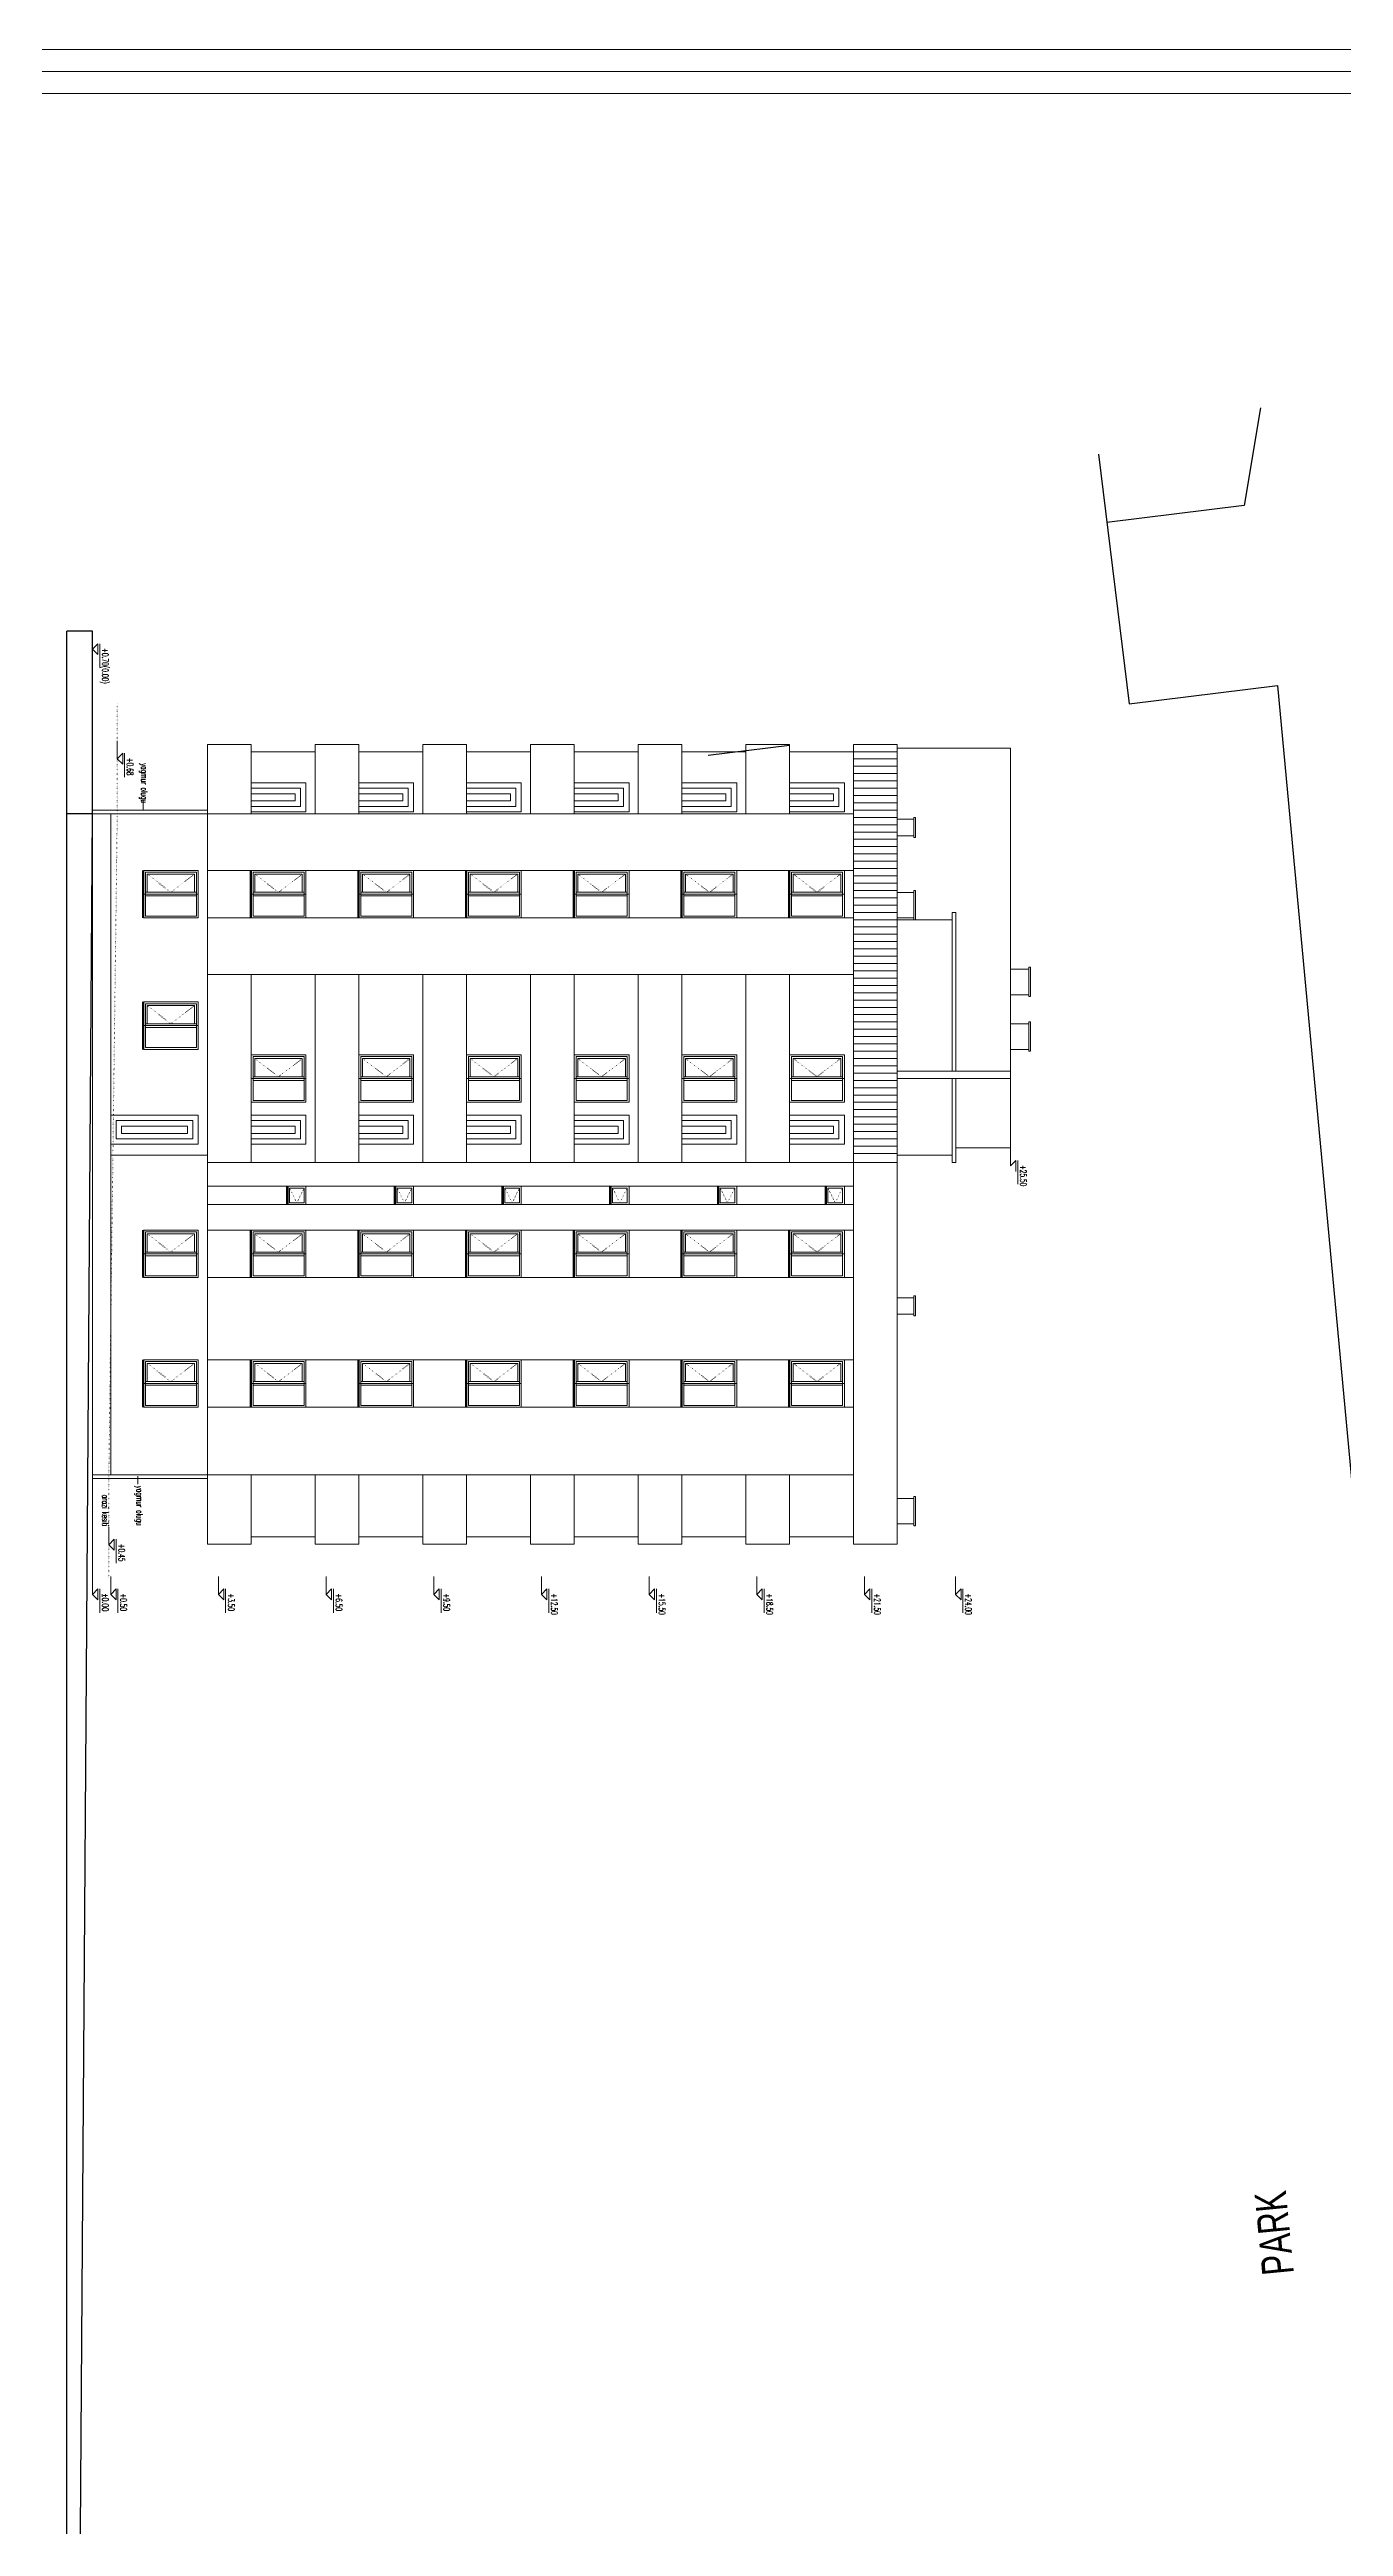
# Model space of a CAD drawing. Header units: millimetres. Extents: x -16104 to 67872, y -88009 to 12107.
# Drawn here: x 2975 to 3861, y -6648 to -4952 of the extents above; entities that cross this region are included whole.
import ezdxf

# ---------------------------------------------------------------- set-up
doc = ezdxf.new("R2010")
doc.units = ezdxf.units.MM
doc.linetypes.add('ACAD_ISO07W100', pattern=[3, 0, -3])
doc.layers.get('0').update_dxf_attribs({"color": 241})
for name, color, linetype, lineweight in [('c05', 32, 'Continuous', 13), ('duvar', 123, 'Continuous', 25), ('TARAMA', 8, 'Continuous', 15), ('TEXT', 7, 'Continuous', 5)]:
    doc.layers.add(name, color=color, linetype=linetype, lineweight=lineweight)
doc.styles.add('İSİM', font='arial.ttf', dxfattribs={"width": 0.7, "height": 50})
doc.styles.add('OLCU', font='simplex.shx', dxfattribs={"width": 0.6, "height": 1400})

# ---------------------------------------------------------------- blocks, each defined once
blk = doc.blocks.new('tyl')
for p, q in [((-16829.6, 10174.2), (-16746.1, 9491.4)), ((-19656.2, 676.8), (-19656.2, 9690.1)), ((-19586.2, 9690.1), (-19656.2, 9690.1)), ((-19586.2, 9190.1), (-19586.2, 9690.1)), ((-19586.2, 9190.1), (-19656.2, 9190.1)), ((-19641.2, 1176.8), (-19586.2, 9190.1)), ((-19449.2, 9035), (-19449.2, 8905)), ((-19446.2, 9035), (-19446.2, 8905)), ((-19154.2, 9035), (-19154.2, 8905)), ((-19151.2, 9035), (-19151.2, 8905)), ((-18859.2, 9035), (-18859.2, 8905)), ((-18856.2, 9035), (-18856.2, 8905)), ((-18564.2, 9035), (-18564.2, 8905)), ((-18561.2, 9035), (-18561.2, 8905)), ((-18269.2, 9035), (-18269.2, 8905)), ((-18266.2, 9035), (-18266.2, 8905)), ((-17974.2, 9035), (-17974.2, 8905)), ((-17971.2, 9035), (-17971.2, 8905)), ((-17679.2, 9035), (-17679.2, 8905)), ((-17676.2, 9035), (-17676.2, 8905)), ((-19449.2, 8675), (-19449.2, 8545)), ((-19446.2, 8675), (-19446.2, 8545)), ((-19054.2, 8170.1), (-19054.2, 8120.1)), ((-19051.2, 8170.1), (-19051.2, 8120.1)), ((-18759.2, 8170.1), (-18759.2, 8120.1)), ((-18756.2, 8170.1), (-18756.2, 8120.1)), ((-18464.2, 8170.1), (-18464.2, 8120.1)), ((-18461.2, 8170.1), (-18461.2, 8120.1)), ((-18169.2, 8170.1), (-18169.2, 8120.1)), ((-18166.2, 8170.1), (-18166.2, 8120.1)), ((-17874.2, 8170.1), (-17874.2, 8120.1)), ((-17871.2, 8170.1), (-17871.2, 8120.1)), ((-17579.2, 8170.1), (-17579.2, 8120.1)), ((-17576.2, 8170.1), (-17576.2, 8120.1)), ((-19449.2, 8050.1), (-19449.2, 7920.1)), ((-19446.2, 8050.1), (-19446.2, 7920.1)), ((-19154.2, 8050.1), (-19154.2, 7920.1)), ((-19151.2, 8050.1), (-19151.2, 7920.1)), ((-18859.2, 8050.1), (-18859.2, 7920.1)), ((-18856.2, 8050.1), (-18856.2, 7920.1)), ((-18564.2, 8050.1), (-18564.2, 7920.1)), ((-18561.2, 8050.1), (-18561.2, 7920.1)), ((-18269.2, 8050.1), (-18269.2, 7920.1)), ((-18266.2, 8050.1), (-18266.2, 7920.1)), ((-17974.2, 8050.1), (-17974.2, 7920.1)), ((-17971.2, 8050.1), (-17971.2, 7920.1)), ((-17679.2, 8050.1), (-17679.2, 7920.1)), ((-17676.2, 8050.1), (-17676.2, 7920.1)), ((-19449.2, 7695.4), (-19449.2, 7565.4)), ((-19446.2, 7695.4), (-19446.2, 7565.4)), ((-19154.2, 7695.4), (-19154.2, 7565.4)), ((-19151.2, 7695.4), (-19151.2, 7565.4)), ((-18859.2, 7695.4), (-18859.2, 7565.4)), ((-18856.2, 7695.4), (-18856.2, 7565.4)), ((-18564.2, 7695.4), (-18564.2, 7565.4)), ((-18561.2, 7695.4), (-18561.2, 7565.4)), ((-18269.2, 7695.4), (-18269.2, 7565.4)), ((-18266.2, 7695.4), (-18266.2, 7565.4)), ((-17974.2, 7695.4), (-17974.2, 7565.4)), ((-17971.2, 7695.4), (-17971.2, 7565.4)), ((-17679.2, 7695.4), (-17679.2, 7565.4)), ((-17676.2, 7695.4), (-17676.2, 7565.4))]:
    blk.add_line(p, q)
at = {"layer": 'duvar'}
for points in [[(-16385.8, 10301.3), (-16431.2, 10033.7), (-16806.8, 9987.8)], [(-16746.1, 9491.4), (-16339.7, 9541.1), (-15508.1, 622), (-17181.2, 495.5), (-17898.9, 654.3)], [(-16746.1, 9491.4), (-16339.7, 9541.1), (-15508.1, 622), (-17181.2, 495.5), (-17898.9, 654.3)], [(-17898.9, 9350.4), (-17676.2, 9377.7)], [(-17898.9, 9350.4), (-17676.2, 9377.7)]]:
    blk.add_lwpolyline(points, dxfattribs=at)
at = {"layer": 'TARAMA', "ltscale": 0.01}
for p, q in [((-19586.2, 9640.8), (-19586.2, 9690.1)), ((-19586.2, 9640.8), (-19571.2, 9655.8)), ((-19586.2, 9640.8), (-19571.2, 9625.8)), ((-19571.2, 9655.8), (-19571.2, 9625.8)), ((-19566.2, 9655.8), (-19566.2, 9590.8)), ((-19518.2, 9340.7), (-19518.2, 9390)), ((-19518.2, 9340.7), (-19503.2, 9355.7)), ((-19518.2, 9340.7), (-19503.2, 9325.7)), ((-19503.2, 9355.7), (-19503.2, 9325.7)), ((-19498.2, 9355.7), (-19498.2, 9290.7)), ((-19447.1, 9227.7), (-19447.1, 9200.1)), ((-19271.2, 9200.1), (-19586.2, 9200.1)), ((-17071.2, 8225.8), (-17071.2, 8275.1)), ((-17071.2, 8225.8), (-17056.2, 8240.8)), ((-17056.2, 8240.8), (-17056.2, 8210.8)), ((-17051.2, 8240.8), (-17051.2, 8175.8)), ((-19271.2, 7370.6), (-19586.2, 7370.6)), ((-19461.4, 7376.2), (-19461.4, 7354.2)), ((-19541.2, 7188.6), (-19541.2, 7237.9)), ((-19541.2, 7188.6), (-19526.2, 7203.6)), ((-19541.2, 7188.6), (-19526.2, 7173.6)), ((-19526.2, 7203.6), (-19526.2, 7173.6)), ((-19521.2, 7203.6), (-19521.2, 7138.6)), ((-19586.2, 7052.7), (-19586.2, 7102)), ((-19586.2, 7052.7), (-19571.2, 7067.7)), ((-19586.2, 7052.7), (-19571.2, 7037.7)), ((-19571.2, 7067.7), (-19571.2, 7037.7)), ((-19566.2, 7067.7), (-19566.2, 7002.7)), ((-19536.2, 7052.7), (-19536.2, 7102)), ((-19536.2, 7052.7), (-19521.2, 7067.7)), ((-19536.2, 7052.7), (-19521.2, 7037.7)), ((-19521.2, 7067.7), (-19521.2, 7037.7)), ((-19516.2, 7067.7), (-19516.2, 7002.7)), ((-19241.2, 7052.7), (-19241.2, 7102)), ((-19241.2, 7052.7), (-19226.2, 7067.7)), ((-19241.2, 7052.7), (-19226.2, 7037.7)), ((-19226.2, 7067.7), (-19226.2, 7037.7)), ((-19221.2, 7067.7), (-19221.2, 7002.7)), ((-18946.2, 7052.7), (-18946.2, 7102)), ((-18946.2, 7052.7), (-18931.2, 7067.7)), ((-18946.2, 7052.7), (-18931.2, 7037.7)), ((-18931.2, 7067.7), (-18931.2, 7037.7)), ((-18926.2, 7067.7), (-18926.2, 7002.7)), ((-18651.2, 7052.7), (-18651.2, 7102)), ((-18651.2, 7052.7), (-18636.2, 7067.7)), ((-18651.2, 7052.7), (-18636.2, 7037.7)), ((-18636.2, 7067.7), (-18636.2, 7037.7)), ((-18631.2, 7067.7), (-18631.2, 7002.7)), ((-18356.2, 7052.7), (-18356.2, 7102)), ((-18356.2, 7052.7), (-18341.2, 7067.7)), ((-18356.2, 7052.7), (-18341.2, 7037.7)), ((-18341.2, 7067.7), (-18341.2, 7037.7)), ((-18336.2, 7067.7), (-18336.2, 7002.7)), ((-18061.2, 7052.7), (-18061.2, 7102)), ((-18061.2, 7052.7), (-18046.2, 7067.7)), ((-18061.2, 7052.7), (-18046.2, 7037.7)), ((-18046.2, 7067.7), (-18046.2, 7037.7)), ((-18041.2, 7067.7), (-18041.2, 7002.7)), ((-17766.2, 7052.7), (-17766.2, 7102)), ((-17766.2, 7052.7), (-17751.2, 7067.7)), ((-17766.2, 7052.7), (-17751.2, 7037.7)), ((-17751.2, 7067.7), (-17751.2, 7037.7)), ((-17746.2, 7067.7), (-17746.2, 7002.7)), ((-17471.2, 7052.7), (-17471.2, 7102)), ((-17471.2, 7052.7), (-17456.2, 7067.7)), ((-17471.2, 7052.7), (-17456.2, 7037.7)), ((-17456.2, 7067.7), (-17456.2, 7037.7)), ((-17451.2, 7067.7), (-17451.2, 7002.7)), ((-17221.5, 7052.7), (-17221.5, 7102)), ((-17221.5, 7052.7), (-17206.5, 7067.7)), ((-17221.5, 7052.7), (-17206.5, 7037.7)), ((-17206.5, 7067.7), (-17206.5, 7037.7)), ((-17201.5, 7067.7), (-17201.5, 7002.7))]:
    blk.add_line(p, q, dxfattribs=at)
at = {"layer": 'TARAMA'}
for p, q in [((-19586.2, 9491.2), (-19586.2, 9190.1)), ((-19586.2, 9394.6), (-19586.2, 7162.7)), ((-19271.2, 9380.1), (-19271.2, 9190.1)), ((-19151.2, 9380.1), (-19271.2, 9380.1)), ((-19151.2, 9380.1), (-19151.2, 9190.1)), ((-18976.2, 9360.1), (-19151.2, 9360.1)), ((-18976.2, 9380.1), (-18976.2, 9190.1)), ((-18856.2, 9380.1), (-18976.2, 9380.1)), ((-18856.2, 9380.1), (-18856.2, 9190.1)), ((-18681.2, 9360.1), (-18856.2, 9360.1)), ((-18681.2, 9380.1), (-18681.2, 9190.1)), ((-18561.2, 9380.1), (-18681.2, 9380.1)), ((-18561.2, 9380.1), (-18561.2, 9190.1)), ((-18386.2, 9360.1), (-18561.2, 9360.1)), ((-18386.2, 9380.1), (-18386.2, 9190.1)), ((-18266.2, 9380.1), (-18386.2, 9380.1)), ((-18266.2, 9380.1), (-18266.2, 9190.1)), ((-18091.2, 9360.1), (-18266.2, 9360.1)), ((-18091.2, 9380.1), (-18091.2, 9190.1)), ((-17971.2, 9380.1), (-18091.2, 9380.1)), ((-17971.2, 9380.1), (-17971.2, 9190.1)), ((-17796.2, 9360.1), (-17971.2, 9360.1)), ((-17796.2, 9380.1), (-17796.2, 9190.1)), ((-17676.2, 9380.1), (-17796.2, 9380.1)), ((-17676.2, 9380.1), (-17676.2, 9190.1)), ((-17501.2, 9360.1), (-17676.2, 9360.1)), ((-17501.2, 9380.1), (-17501.2, 7190.6)), ((-17381.2, 9380.1), (-17501.2, 9380.1)), ((-17381.2, 9360.1), (-17501.2, 9360.1)), ((-17381.2, 9380.1), (-17381.2, 7190.6)), ((-17381.2, 9370.1), (-17071.2, 9370.1)), ((-17381.2, 9340.1), (-17501.2, 9340.1)), ((-17381.2, 9320.1), (-17501.2, 9320.1)), ((-17381.2, 9300.1), (-17501.2, 9300.1)), ((-17381.2, 9280.1), (-17501.2, 9280.1)), ((-17381.2, 9260.1), (-17501.2, 9260.1)), ((-17381.2, 9240.1), (-17501.2, 9240.1)), ((-19271.2, 9200.1), (-19586.2, 9200.1)), ((-19271.2, 9190.1), (-19586.2, 9190.1)), ((-19536.2, 9190.1), (-19536.2, 7380.6)), ((-19446.2, 9190.1), (-19536.2, 9190.1)), ((-18946.2, 9190.1), (-19271.2, 9190.1)), ((-19271.2, 9190.1), (-19271.2, 7380.6)), ((-18651.2, 9190.1), (-18976.2, 9190.1)), ((-18356.2, 9190.1), (-18681.2, 9190.1)), ((-18061.2, 9190.1), (-18386.2, 9190.1)), ((-17766.2, 9190.1), (-18091.2, 9190.1)), ((-17501.2, 9190.1), (-17796.2, 9190.1)), ((-17381.2, 9220.1), (-17501.2, 9220.1)), ((-17381.2, 9200.1), (-17501.2, 9200.1)), ((-17381.2, 9200.1), (-17501.2, 9200.1)), ((-17381.2, 9180.1), (-17501.2, 9180.1)), ((-17381.2, 9160.1), (-17501.2, 9160.1)), ((-17336.2, 9175.1), (-17381.2, 9175.1)), ((-17331.2, 9180.1), (-17336.2, 9180.1)), ((-17336.2, 9125.1), (-17336.2, 9180.1)), ((-17331.2, 9125.1), (-17331.2, 9180.1)), ((-17381.2, 9140.1), (-17501.2, 9140.1)), ((-17381.2, 9120.1), (-17501.2, 9120.1)), ((-17381.2, 9100.1), (-17501.2, 9100.1)), ((-17336.2, 9130.1), (-17381.2, 9130.1)), ((-17331.2, 9125.1), (-17336.2, 9125.1)), ((-18946.2, 9035), (-19271.2, 9035)), ((-18651.2, 9035), (-18946.2, 9035)), ((-18356.2, 9035), (-18651.2, 9035)), ((-18061.2, 9035), (-18356.2, 9035)), ((-17766.2, 9035), (-18061.2, 9035)), ((-17501.2, 9035), (-17766.2, 9035)), ((-17381.2, 9080.1), (-17501.2, 9080.1)), ((-17381.2, 9060.1), (-17501.2, 9060.1)), ((-17381.2, 9040.1), (-17501.2, 9040.1)), ((-17381.2, 9020.1), (-17501.2, 9020.1)), ((-19296.2, 8970), (-19446.2, 8970)), ((-19301.2, 8975), (-19441.2, 8975)), ((-19301.2, 8965), (-19441.2, 8965)), ((-19001.2, 8970), (-19151.2, 8970)), ((-19006.2, 8975), (-19146.2, 8975)), ((-19006.2, 8965), (-19146.2, 8965)), ((-18706.2, 8970), (-18856.2, 8970)), ((-18711.2, 8975), (-18851.2, 8975)), ((-18711.2, 8965), (-18851.2, 8965)), ((-18411.2, 8970), (-18561.2, 8970)), ((-18416.2, 8975), (-18556.2, 8975)), ((-18416.2, 8965), (-18556.2, 8965)), ((-18116.2, 8970), (-18266.2, 8970)), ((-18121.2, 8975), (-18261.2, 8975)), ((-18121.2, 8965), (-18261.2, 8965)), ((-17821.2, 8970), (-17971.2, 8970)), ((-17826.2, 8975), (-17966.2, 8975)), ((-17826.2, 8965), (-17966.2, 8965)), ((-17526.2, 8970), (-17676.2, 8970)), ((-17531.2, 8975), (-17671.2, 8975)), ((-17531.2, 8965), (-17671.2, 8965)), ((-17381.2, 9000.1), (-17501.2, 9000.1)), ((-17381.2, 8980.1), (-17501.2, 8980.1)), ((-17381.2, 8960.1), (-17501.2, 8960.1)), ((-17336.2, 8974.8), (-17381.2, 8974.8)), ((-17336.2, 8979.8), (-17336.2, 8899.8)), ((-17336.2, 8979.8), (-17331.2, 8979.8)), ((-17331.2, 8979.8), (-17331.2, 8899.8)), ((-18946.2, 8905), (-19271.2, 8905)), ((-18651.2, 8905), (-18946.2, 8905)), ((-18356.2, 8905), (-18651.2, 8905)), ((-18061.2, 8905), (-18356.2, 8905)), ((-17766.2, 8905), (-18061.2, 8905)), ((-17501.2, 8905), (-17766.2, 8905)), ((-17381.2, 8940.1), (-17501.2, 8940.1)), ((-17381.2, 8920.1), (-17501.2, 8920.1)), ((-17381.2, 8900.1), (-17501.2, 8900.1)), ((-17336.2, 8904.8), (-17381.2, 8904.8)), ((-17231.2, 8899.8), (-17381.2, 8899.8)), ((-17231.2, 8919.8), (-17231.2, 8485.1)), ((-17221.2, 8919.8), (-17231.2, 8919.8)), ((-17221.2, 8919.8), (-17221.2, 8485.1)), ((-17071.2, 8939.8), (-17071.2, 8275.1)), ((-17381.2, 8880.1), (-17501.2, 8880.1)), ((-17381.2, 8860.1), (-17501.2, 8860.1)), ((-17381.2, 8840.1), (-17501.2, 8840.1)), ((-17381.2, 8820.1), (-17501.2, 8820.1)), ((-19271.2, 8749.8), (-19271.2, 8235.1)), ((-18946.2, 8749.8), (-19271.2, 8749.8)), ((-19151.2, 8749.8), (-19151.2, 8235.1)), ((-18976.2, 8749.8), (-18976.2, 8235.1)), ((-18651.2, 8749.8), (-18976.2, 8749.8)), ((-18856.2, 8749.8), (-18856.2, 8235.1)), ((-18681.2, 8749.8), (-18681.2, 8235.1)), ((-18356.2, 8749.8), (-18681.2, 8749.8)), ((-18561.2, 8749.8), (-18561.2, 8235.1)), ((-18386.2, 8749.8), (-18386.2, 8235.1)), ((-18061.2, 8749.8), (-18386.2, 8749.8)), ((-18266.2, 8749.8), (-18266.2, 8235.1)), ((-18091.2, 8749.8), (-18091.2, 8235.1)), ((-17766.2, 8749.8), (-18091.2, 8749.8)), ((-17971.2, 8749.8), (-17971.2, 8235.1)), ((-17796.2, 8749.8), (-17796.2, 8235.1)), ((-17501.2, 8749.8), (-17796.2, 8749.8)), ((-17676.2, 8749.8), (-17676.2, 8235.1)), ((-17381.2, 8800.1), (-17501.2, 8800.1)), ((-17381.2, 8780.1), (-17501.2, 8780.1)), ((-17381.2, 8760.1), (-17501.2, 8760.1)), ((-17021.2, 8764.8), (-17071.2, 8764.8)), ((-17016.2, 8769.8), (-17021.2, 8769.8)), ((-17021.2, 8769.8), (-17021.2, 8689.8)), ((-17016.2, 8769.8), (-17016.2, 8689.8)), ((-17381.2, 8740.1), (-17501.2, 8740.1)), ((-17381.2, 8720.1), (-17501.2, 8720.1)), ((-17381.2, 8700.1), (-17501.2, 8700.1)), ((-17021.2, 8694.8), (-17071.2, 8694.8)), ((-17016.2, 8689.8), (-17021.2, 8689.8)), ((-19301.2, 8615), (-19441.2, 8615)), ((-17381.2, 8680.1), (-17501.2, 8680.1)), ((-17381.2, 8660.1), (-17501.2, 8660.1)), ((-17381.2, 8640.1), (-17501.2, 8640.1)), ((-17381.2, 8620.1), (-17501.2, 8620.1)), ((-17026.2, 8615.1), (-17071.2, 8615.1)), ((-17021.2, 8615.1), (-17071.2, 8615.1)), ((-17021.2, 8620.1), (-17021.2, 8540.1)), ((-17016.2, 8620.1), (-17021.2, 8620.1)), ((-17021.2, 8620.1), (-17021.2, 8540.1)), ((-17016.2, 8620.1), (-17016.2, 8540.1)), ((-19296.2, 8610), (-19446.2, 8610)), ((-19301.2, 8605), (-19441.2, 8605)), ((-17381.2, 8600.1), (-17501.2, 8600.1)), ((-17381.2, 8580.1), (-17501.2, 8580.1)), ((-17381.2, 8560.1), (-17501.2, 8560.1)), ((-17026.2, 8545.1), (-17071.2, 8545.1)), ((-17021.2, 8545.1), (-17071.2, 8545.1)), ((-17381.2, 8540.1), (-17501.2, 8540.1)), ((-17381.2, 8520.1), (-17501.2, 8520.1)), ((-17381.2, 8500.1), (-17501.2, 8500.1)), ((-17381.2, 8480.1), (-17501.2, 8480.1)), ((-17381.2, 8485.1), (-17071.2, 8485.1)), ((-17016.2, 8540.1), (-17021.2, 8540.1)), ((-19001.2, 8465.1), (-19151.2, 8465.1)), ((-19006.2, 8470.1), (-19146.2, 8470.1)), ((-19006.2, 8460.1), (-19146.2, 8460.1)), ((-18706.2, 8465.1), (-18856.2, 8465.1)), ((-18711.2, 8470.1), (-18851.2, 8470.1)), ((-18711.2, 8460.1), (-18851.2, 8460.1)), ((-18411.2, 8465.1), (-18561.2, 8465.1)), ((-18416.2, 8470.1), (-18556.2, 8470.1)), ((-18416.2, 8460.1), (-18556.2, 8460.1)), ((-18116.2, 8465.1), (-18266.2, 8465.1)), ((-18121.2, 8470.1), (-18261.2, 8470.1)), ((-18121.2, 8460.1), (-18261.2, 8460.1)), ((-17821.2, 8465.1), (-17971.2, 8465.1)), ((-17826.2, 8470.1), (-17966.2, 8470.1)), ((-17826.2, 8460.1), (-17966.2, 8460.1)), ((-17526.2, 8465.1), (-17676.2, 8465.1)), ((-17531.2, 8470.1), (-17671.2, 8470.1)), ((-17531.2, 8460.1), (-17671.2, 8460.1)), ((-17381.2, 8460.1), (-17501.2, 8460.1)), ((-17381.2, 8440.1), (-17501.2, 8440.1)), ((-17381.2, 8420.1), (-17501.2, 8420.1)), ((-17381.2, 8465.1), (-17071.2, 8465.1)), ((-17231.2, 8465.1), (-17231.2, 8235.1)), ((-17221.2, 8465.1), (-17221.2, 8235.1)), ((-17381.2, 8400.1), (-17501.2, 8400.1)), ((-17381.2, 8380.1), (-17501.2, 8380.1)), ((-17381.2, 8360.1), (-17501.2, 8360.1)), ((-17381.2, 8340.1), (-17501.2, 8340.1)), ((-17381.2, 8320.1), (-17501.2, 8320.1)), ((-17381.2, 8300.1), (-17501.2, 8300.1)), ((-17381.2, 8280.1), (-17501.2, 8280.1)), ((-17221.2, 8275.1), (-17071.2, 8275.1)), ((-19271.2, 8255.1), (-19536.2, 8255.1)), ((-18946.2, 8235.1), (-19271.2, 8235.1)), ((-18651.2, 8235.1), (-18976.2, 8235.1)), ((-18356.2, 8235.1), (-18681.2, 8235.1)), ((-18061.2, 8235.1), (-18386.2, 8235.1)), ((-17766.2, 8235.1), (-18091.2, 8235.1)), ((-17501.2, 8235.1), (-17796.2, 8235.1)), ((-17381.2, 8260.1), (-17501.2, 8260.1)), ((-17501.2, 8235.1), (-17381.2, 8235.1)), ((-17231.2, 8255.1), (-17381.2, 8255.1)), ((-17221.2, 8235.1), (-17231.2, 8235.1)), ((-18946.2, 8170.1), (-19271.2, 8170.1)), ((-18651.2, 8170.1), (-18946.2, 8170.1)), ((-18356.2, 8170.1), (-18651.2, 8170.1)), ((-18061.2, 8170.1), (-18356.2, 8170.1)), ((-17766.2, 8170.1), (-18061.2, 8170.1)), ((-17501.2, 8170.1), (-17766.2, 8170.1)), ((-18946.2, 8120.1), (-19271.2, 8120.1)), ((-18651.2, 8120.1), (-18946.2, 8120.1)), ((-18356.2, 8120.1), (-18651.2, 8120.1)), ((-18061.2, 8120.1), (-18356.2, 8120.1)), ((-17766.2, 8120.1), (-18061.2, 8120.1)), ((-17501.2, 8120.1), (-17766.2, 8120.1)), ((-18946.2, 8050.1), (-19271.2, 8050.1)), ((-18651.2, 8050.1), (-18946.2, 8050.1)), ((-18356.2, 8050.1), (-18651.2, 8050.1)), ((-18061.2, 8050.1), (-18356.2, 8050.1)), ((-17766.2, 8050.1), (-18061.2, 8050.1)), ((-17501.2, 8050.1), (-17766.2, 8050.1)), ((-19296.2, 7985.1), (-19446.2, 7985.1)), ((-19301.2, 7990.1), (-19441.2, 7990.1)), ((-19301.2, 7980.1), (-19441.2, 7980.1)), ((-19001.2, 7985.1), (-19151.2, 7985.1)), ((-19006.2, 7990.1), (-19146.2, 7990.1)), ((-19006.2, 7980.1), (-19146.2, 7980.1)), ((-18706.2, 7985.1), (-18856.2, 7985.1)), ((-18711.2, 7990.1), (-18851.2, 7990.1)), ((-18711.2, 7980.1), (-18851.2, 7980.1)), ((-18411.2, 7985.1), (-18561.2, 7985.1)), ((-18416.2, 7990.1), (-18556.2, 7990.1)), ((-18416.2, 7980.1), (-18556.2, 7980.1)), ((-18116.2, 7985.1), (-18266.2, 7985.1)), ((-18121.2, 7990.1), (-18261.2, 7990.1)), ((-18121.2, 7980.1), (-18261.2, 7980.1)), ((-17821.2, 7985.1), (-17971.2, 7985.1)), ((-17826.2, 7990.1), (-17966.2, 7990.1)), ((-17826.2, 7980.1), (-17966.2, 7980.1)), ((-17526.2, 7985.1), (-17676.2, 7985.1)), ((-17531.2, 7990.1), (-17671.2, 7990.1)), ((-17531.2, 7980.1), (-17671.2, 7980.1)), ((-18946.2, 7920.1), (-19271.2, 7920.1)), ((-18651.2, 7920.1), (-18946.2, 7920.1)), ((-18356.2, 7920.1), (-18651.2, 7920.1)), ((-18061.2, 7920.1), (-18356.2, 7920.1)), ((-17766.2, 7920.1), (-18061.2, 7920.1)), ((-17501.2, 7920.1), (-17766.2, 7920.1)), ((-17336.2, 7815.1), (-17336.2, 7870.1)), ((-17336.2, 7870.1), (-17331.2, 7870.1)), ((-17331.2, 7815.1), (-17331.2, 7870.1)), ((-17336.2, 7865.1), (-17381.2, 7865.1)), ((-17336.2, 7820.1), (-17381.2, 7820.1)), ((-17331.2, 7815.1), (-17336.2, 7815.1)), ((-18946.2, 7695.4), (-19271.2, 7695.4)), ((-18651.2, 7695.4), (-18946.2, 7695.4)), ((-18356.2, 7695.4), (-18651.2, 7695.4)), ((-18061.2, 7695.4), (-18356.2, 7695.4)), ((-17766.2, 7695.4), (-18061.2, 7695.4)), ((-17501.2, 7695.4), (-17766.2, 7695.4)), ((-19296.2, 7630.4), (-19446.2, 7630.4)), ((-19301.2, 7635.4), (-19441.2, 7635.4)), ((-19301.2, 7625.4), (-19441.2, 7625.4)), ((-19001.2, 7630.4), (-19151.2, 7630.4)), ((-19006.2, 7635.4), (-19146.2, 7635.4)), ((-19006.2, 7625.4), (-19146.2, 7625.4)), ((-18706.2, 7630.4), (-18856.2, 7630.4)), ((-18711.2, 7635.4), (-18851.2, 7635.4)), ((-18711.2, 7625.4), (-18851.2, 7625.4)), ((-18411.2, 7630.4), (-18561.2, 7630.4)), ((-18416.2, 7635.4), (-18556.2, 7635.4)), ((-18416.2, 7625.4), (-18556.2, 7625.4)), ((-18116.2, 7630.4), (-18266.2, 7630.4)), ((-18121.2, 7635.4), (-18261.2, 7635.4)), ((-18121.2, 7625.4), (-18261.2, 7625.4)), ((-17821.2, 7630.4), (-17971.2, 7630.4)), ((-17826.2, 7635.4), (-17966.2, 7635.4)), ((-17826.2, 7625.4), (-17966.2, 7625.4)), ((-17526.2, 7630.4), (-17676.2, 7630.4)), ((-17531.2, 7635.4), (-17671.2, 7635.4)), ((-17531.2, 7625.4), (-17671.2, 7625.4)), ((-18946.2, 7565.4), (-19271.2, 7565.4)), ((-18651.2, 7565.4), (-18946.2, 7565.4)), ((-18356.2, 7565.4), (-18651.2, 7565.4)), ((-18061.2, 7565.4), (-18356.2, 7565.4)), ((-17766.2, 7565.4), (-18061.2, 7565.4)), ((-17501.2, 7565.4), (-17766.2, 7565.4)), ((-19241.2, 7380.6), (-19586.2, 7380.6)), ((-19586.2, 7380.6), (-19586.2, 7095.2)), ((-19271.2, 7380.6), (-19271.2, 7190.6)), ((-18946.2, 7380.6), (-19271.2, 7380.6)), ((-19151.2, 7380.6), (-19151.2, 7190.6)), ((-18976.2, 7380.6), (-18976.2, 7190.6)), ((-18651.2, 7380.6), (-18976.2, 7380.6)), ((-18856.2, 7380.6), (-18856.2, 7190.6)), ((-18681.2, 7380.6), (-18681.2, 7190.6)), ((-18356.2, 7380.6), (-18681.2, 7380.6)), ((-18561.2, 7380.6), (-18561.2, 7190.6)), ((-18386.2, 7380.6), (-18386.2, 7190.6)), ((-18061.2, 7380.6), (-18386.2, 7380.6)), ((-18266.2, 7380.6), (-18266.2, 7190.6)), ((-18091.2, 7380.6), (-18091.2, 7190.6)), ((-17766.2, 7380.6), (-18091.2, 7380.6)), ((-17971.2, 7380.6), (-17971.2, 7190.6)), ((-17796.2, 7380.6), (-17796.2, 7190.6)), ((-17501.2, 7380.6), (-17796.2, 7380.6)), ((-17676.2, 7380.6), (-17676.2, 7190.6)), ((-17336.2, 7315.6), (-17381.2, 7315.6)), ((-17336.2, 7320.6), (-17336.2, 7240.6)), ((-17331.2, 7320.6), (-17336.2, 7320.6)), ((-17331.2, 7320.6), (-17331.2, 7240.6)), ((-19151.2, 7190.6), (-19271.2, 7190.6)), ((-19151.2, 7190.6), (-19241.2, 7190.6)), ((-18976.2, 7210.6), (-19151.2, 7210.6)), ((-18856.2, 7190.6), (-18976.2, 7190.6)), ((-18856.2, 7190.6), (-18946.2, 7190.6)), ((-18681.2, 7210.6), (-18856.2, 7210.6)), ((-18561.2, 7190.6), (-18681.2, 7190.6)), ((-18561.2, 7190.6), (-18651.2, 7190.6)), ((-18386.2, 7210.6), (-18561.2, 7210.6)), ((-18266.2, 7190.6), (-18386.2, 7190.6)), ((-18266.2, 7190.6), (-18356.2, 7190.6)), ((-18091.2, 7210.6), (-18266.2, 7210.6)), ((-17971.2, 7190.6), (-18091.2, 7190.6)), ((-17971.2, 7190.6), (-18061.2, 7190.6)), ((-17796.2, 7210.6), (-17971.2, 7210.6)), ((-17676.2, 7190.6), (-17796.2, 7190.6)), ((-17676.2, 7190.6), (-17766.2, 7190.6)), ((-17501.2, 7210.6), (-17676.2, 7210.6)), ((-17381.2, 7190.6), (-17501.2, 7190.6)), ((-17336.2, 7245.6), (-17381.2, 7245.6)), ((-17331.2, 7240.6), (-17336.2, 7240.6))]:
    blk.add_line(p, q, dxfattribs=at)
at = {"layer": 'TARAMA', "linetype": 'ACAD_ISO07W100'}
for p, q in [((-19518.2, 9491.2), (-19518.2, 9190.1)), ((-19518.2, 9190.1), (-19541.2, 7380.6)), ((-19371.2, 8975), (-19436.2, 9025)), ((-19306.2, 9025), (-19371.2, 8975)), ((-19076.2, 8975), (-19141.2, 9025)), ((-19011.2, 9025), (-19076.2, 8975)), ((-18781.2, 8975), (-18846.2, 9025)), ((-18716.2, 9025), (-18781.2, 8975)), ((-18486.2, 8975), (-18551.2, 9025)), ((-18421.2, 9025), (-18486.2, 8975)), ((-18191.2, 8975), (-18256.2, 9025)), ((-18126.2, 9025), (-18191.2, 8975)), ((-17896.2, 8975), (-17961.2, 9025)), ((-17831.2, 9025), (-17896.2, 8975)), ((-17601.2, 8975), (-17666.2, 9025)), ((-17536.2, 9025), (-17601.2, 8975)), ((-19371.2, 8615), (-19436.2, 8665)), ((-19306.2, 8665), (-19371.2, 8615)), ((-19076.2, 8470.1), (-19141.2, 8520.1)), ((-19011.2, 8520.1), (-19076.2, 8470.1)), ((-18781.2, 8470.1), (-18846.2, 8520.1)), ((-18716.2, 8520.1), (-18781.2, 8470.1)), ((-18486.2, 8470.1), (-18551.2, 8520.1)), ((-18421.2, 8520.1), (-18486.2, 8470.1)), ((-18191.2, 8470.1), (-18256.2, 8520.1)), ((-18126.2, 8520.1), (-18191.2, 8470.1)), ((-17896.2, 8470.1), (-17961.2, 8520.1)), ((-17831.2, 8520.1), (-17896.2, 8470.1)), ((-17601.2, 8470.1), (-17666.2, 8520.1)), ((-17536.2, 8520.1), (-17601.2, 8470.1)), ((-19026.2, 8125.1), (-19046.2, 8165.1)), ((-19006.2, 8165.1), (-19026.2, 8125.1)), ((-18731.2, 8125.1), (-18751.2, 8165.1)), ((-18711.2, 8165.1), (-18731.2, 8125.1)), ((-18436.2, 8125.1), (-18456.2, 8165.1)), ((-18416.2, 8165.1), (-18436.2, 8125.1)), ((-18141.2, 8125.1), (-18161.2, 8165.1)), ((-18121.2, 8165.1), (-18141.2, 8125.1)), ((-17846.2, 8125.1), (-17866.2, 8165.1)), ((-17826.2, 8165.1), (-17846.2, 8125.1)), ((-17551.2, 8125.1), (-17571.2, 8165.1)), ((-17531.2, 8165.1), (-17551.2, 8125.1)), ((-19371.2, 7990.1), (-19436.2, 8040.1)), ((-19306.2, 8040.1), (-19371.2, 7990.1)), ((-19076.2, 7990.1), (-19141.2, 8040.1)), ((-19011.2, 8040.1), (-19076.2, 7990.1)), ((-18781.2, 7990.1), (-18846.2, 8040.1)), ((-18716.2, 8040.1), (-18781.2, 7990.1)), ((-18486.2, 7990.1), (-18551.2, 8040.1)), ((-18421.2, 8040.1), (-18486.2, 7990.1)), ((-18191.2, 7990.1), (-18256.2, 8040.1)), ((-18126.2, 8040.1), (-18191.2, 7990.1)), ((-17896.2, 7990.1), (-17961.2, 8040.1)), ((-17831.2, 8040.1), (-17896.2, 7990.1)), ((-17601.2, 7990.1), (-17666.2, 8040.1)), ((-17536.2, 8040.1), (-17601.2, 7990.1)), ((-19371.2, 7635.4), (-19436.2, 7685.4)), ((-19306.2, 7685.4), (-19371.2, 7635.4)), ((-19076.2, 7635.4), (-19141.2, 7685.4)), ((-19011.2, 7685.4), (-19076.2, 7635.4)), ((-18781.2, 7635.4), (-18846.2, 7685.4)), ((-18716.2, 7685.4), (-18781.2, 7635.4)), ((-18486.2, 7635.4), (-18551.2, 7685.4)), ((-18421.2, 7685.4), (-18486.2, 7635.4)), ((-18191.2, 7635.4), (-18256.2, 7685.4)), ((-18126.2, 7685.4), (-18191.2, 7635.4)), ((-17896.2, 7635.4), (-17961.2, 7685.4)), ((-17831.2, 7685.4), (-17896.2, 7635.4)), ((-17601.2, 7635.4), (-17666.2, 7685.4)), ((-17536.2, 7685.4), (-17601.2, 7635.4)), ((-19541.2, 7380.6), (-19541.2, 7095.2))]:
    blk.add_line(p, q, dxfattribs=at)
at = {"layer": 'TARAMA'}
for points in [[(-17071.2, 8939.8), (-17071.2, 9370.1)], [(-19001.2, 9275.1), (-19001.2, 9195.1), (-19151.2, 9195.1)], [(-19151.2, 9275.1), (-19001.2, 9275.1)], [(-19151.2, 9260.1), (-19016.2, 9260.1), (-19016.2, 9210.1), (-19151.2, 9210.1)], [(-19151.2, 9245.1), (-19031.2, 9245.1), (-19031.2, 9225.1), (-19151.2, 9225.1)], [(-18706.2, 9275.1), (-18706.2, 9195.1), (-18856.2, 9195.1)], [(-18856.2, 9275.1), (-18706.2, 9275.1)], [(-18856.2, 9260.1), (-18721.2, 9260.1), (-18721.2, 9210.1), (-18856.2, 9210.1)], [(-18856.2, 9245.1), (-18736.2, 9245.1), (-18736.2, 9225.1), (-18856.2, 9225.1)], [(-18411.2, 9275.1), (-18411.2, 9195.1), (-18561.2, 9195.1)], [(-18561.2, 9275.1), (-18411.2, 9275.1)], [(-18561.2, 9260.1), (-18426.2, 9260.1), (-18426.2, 9210.1), (-18561.2, 9210.1)], [(-18561.2, 9245.1), (-18441.2, 9245.1), (-18441.2, 9225.1), (-18561.2, 9225.1)], [(-18116.2, 9275.1), (-18116.2, 9195.1), (-18266.2, 9195.1)], [(-18266.2, 9275.1), (-18116.2, 9275.1)], [(-18266.2, 9260.1), (-18131.2, 9260.1), (-18131.2, 9210.1), (-18266.2, 9210.1)], [(-18266.2, 9245.1), (-18146.2, 9245.1), (-18146.2, 9225.1), (-18266.2, 9225.1)], [(-17821.2, 9275.1), (-17821.2, 9195.1), (-17971.2, 9195.1)], [(-17971.2, 9275.1), (-17821.2, 9275.1)], [(-17971.2, 9260.1), (-17836.2, 9260.1), (-17836.2, 9210.1), (-17971.2, 9210.1)], [(-17971.2, 9245.1), (-17851.2, 9245.1), (-17851.2, 9225.1), (-17971.2, 9225.1)], [(-17526.2, 9275.1), (-17526.2, 9195.1), (-17676.2, 9195.1)], [(-17676.2, 9275.1), (-17526.2, 9275.1)], [(-17676.2, 9260.1), (-17541.2, 9260.1), (-17541.2, 9210.1), (-17676.2, 9210.1)], [(-17676.2, 9245.1), (-17556.2, 9245.1), (-17556.2, 9225.1), (-17676.2, 9225.1)], [(-19296.2, 9035), (-19296.2, 8905), (-19446.2, 8905), (-19446.2, 9035), (-19296.2, 9035)], [(-19436.2, 8975), (-19436.2, 9025), (-19306.2, 9025), (-19306.2, 8975)], [(-19001.2, 9035), (-19001.2, 8905), (-19151.2, 8905), (-19151.2, 9035), (-19001.2, 9035)], [(-19141.2, 8975), (-19141.2, 9025), (-19011.2, 9025), (-19011.2, 8975)], [(-18706.2, 9035), (-18706.2, 8905), (-18856.2, 8905), (-18856.2, 9035), (-18706.2, 9035)], [(-18846.2, 8975), (-18846.2, 9025), (-18716.2, 9025), (-18716.2, 8975)], [(-18411.2, 9035), (-18411.2, 8905), (-18561.2, 8905), (-18561.2, 9035), (-18411.2, 9035)], [(-18551.2, 8975), (-18551.2, 9025), (-18421.2, 9025), (-18421.2, 8975)], [(-18116.2, 9035), (-18116.2, 8905), (-18266.2, 8905), (-18266.2, 9035), (-18116.2, 9035)], [(-18256.2, 8975), (-18256.2, 9025), (-18126.2, 9025), (-18126.2, 8975)], [(-17821.2, 9035), (-17821.2, 8905), (-17971.2, 8905), (-17971.2, 9035), (-17821.2, 9035)], [(-17961.2, 8975), (-17961.2, 9025), (-17831.2, 9025), (-17831.2, 8975)], [(-17526.2, 9035), (-17526.2, 8905), (-17676.2, 8905), (-17676.2, 9035), (-17526.2, 9035)], [(-17666.2, 8975), (-17666.2, 9025), (-17536.2, 9025), (-17536.2, 8975)], [(-19296.2, 8675), (-19296.2, 8545), (-19446.2, 8545), (-19446.2, 8675), (-19296.2, 8675)], [(-19436.2, 8615), (-19436.2, 8665), (-19306.2, 8665), (-19306.2, 8615)], [(-19001.2, 8530.1), (-19001.2, 8400.1), (-19151.2, 8400.1), (-19151.2, 8530.1), (-19001.2, 8530.1)], [(-19141.2, 8470.1), (-19141.2, 8520.1), (-19011.2, 8520.1), (-19011.2, 8470.1)], [(-18706.2, 8530.1), (-18706.2, 8400.1), (-18856.2, 8400.1), (-18856.2, 8530.1), (-18706.2, 8530.1)], [(-18846.2, 8470.1), (-18846.2, 8520.1), (-18716.2, 8520.1), (-18716.2, 8470.1)], [(-18411.2, 8530.1), (-18411.2, 8400.1), (-18561.2, 8400.1), (-18561.2, 8530.1), (-18411.2, 8530.1)], [(-18551.2, 8470.1), (-18551.2, 8520.1), (-18421.2, 8520.1), (-18421.2, 8470.1)], [(-18116.2, 8530.1), (-18116.2, 8400.1), (-18266.2, 8400.1), (-18266.2, 8530.1), (-18116.2, 8530.1)], [(-18256.2, 8470.1), (-18256.2, 8520.1), (-18126.2, 8520.1), (-18126.2, 8470.1)], [(-17821.2, 8530.1), (-17821.2, 8400.1), (-17971.2, 8400.1), (-17971.2, 8530.1), (-17821.2, 8530.1)], [(-17961.2, 8470.1), (-17961.2, 8520.1), (-17831.2, 8520.1), (-17831.2, 8470.1)], [(-17526.2, 8530.1), (-17526.2, 8400.1), (-17676.2, 8400.1), (-17676.2, 8530.1), (-17526.2, 8530.1)], [(-17666.2, 8470.1), (-17666.2, 8520.1), (-17536.2, 8520.1), (-17536.2, 8470.1)], [(-19296.2, 8365.1), (-19296.2, 8285.1), (-19536.2, 8285.1), (-19536.2, 8365.1), (-19296.2, 8365.1)], [(-19001.2, 8365.1), (-19001.2, 8285.1), (-19151.2, 8285.1)], [(-19151.2, 8365.1), (-19001.2, 8365.1)], [(-19151.2, 8350.1), (-19016.2, 8350.1), (-19016.2, 8300.1), (-19151.2, 8300.1)], [(-18706.2, 8365.1), (-18706.2, 8285.1), (-18856.2, 8285.1)], [(-18856.2, 8365.1), (-18706.2, 8365.1)], [(-18856.2, 8350.1), (-18721.2, 8350.1), (-18721.2, 8300.1), (-18856.2, 8300.1)], [(-18411.2, 8365.1), (-18411.2, 8285.1), (-18561.2, 8285.1)], [(-18561.2, 8365.1), (-18411.2, 8365.1)], [(-18561.2, 8350.1), (-18426.2, 8350.1), (-18426.2, 8300.1), (-18561.2, 8300.1)], [(-18116.2, 8365.1), (-18116.2, 8285.1), (-18266.2, 8285.1)], [(-18266.2, 8365.1), (-18116.2, 8365.1)], [(-18266.2, 8350.1), (-18131.2, 8350.1), (-18131.2, 8300.1), (-18266.2, 8300.1)], [(-17821.2, 8365.1), (-17821.2, 8285.1), (-17971.2, 8285.1)], [(-17971.2, 8365.1), (-17821.2, 8365.1)], [(-17971.2, 8350.1), (-17836.2, 8350.1), (-17836.2, 8300.1), (-17971.2, 8300.1)], [(-17526.2, 8365.1), (-17526.2, 8285.1), (-17676.2, 8285.1)], [(-17676.2, 8365.1), (-17526.2, 8365.1)], [(-17676.2, 8350.1), (-17541.2, 8350.1), (-17541.2, 8300.1), (-17676.2, 8300.1)], [(-19151.2, 8335.1), (-19031.2, 8335.1), (-19031.2, 8315.1), (-19151.2, 8315.1)], [(-18856.2, 8335.1), (-18736.2, 8335.1), (-18736.2, 8315.1), (-18856.2, 8315.1)], [(-18561.2, 8335.1), (-18441.2, 8335.1), (-18441.2, 8315.1), (-18561.2, 8315.1)], [(-18266.2, 8335.1), (-18146.2, 8335.1), (-18146.2, 8315.1), (-18266.2, 8315.1)], [(-17971.2, 8335.1), (-17851.2, 8335.1), (-17851.2, 8315.1), (-17971.2, 8315.1)], [(-17676.2, 8335.1), (-17556.2, 8335.1), (-17556.2, 8315.1), (-17676.2, 8315.1)], [(-19001.2, 8170.1), (-19001.2, 8120.1), (-19051.2, 8120.1), (-19051.2, 8170.1), (-19001.2, 8170.1)], [(-18706.2, 8170.1), (-18706.2, 8120.1), (-18756.2, 8120.1), (-18756.2, 8170.1), (-18706.2, 8170.1)], [(-18411.2, 8170.1), (-18411.2, 8120.1), (-18461.2, 8120.1), (-18461.2, 8170.1), (-18411.2, 8170.1)], [(-18116.2, 8170.1), (-18116.2, 8120.1), (-18166.2, 8120.1), (-18166.2, 8170.1), (-18116.2, 8170.1)], [(-17821.2, 8170.1), (-17821.2, 8120.1), (-17871.2, 8120.1), (-17871.2, 8170.1), (-17821.2, 8170.1)], [(-17526.2, 8170.1), (-17526.2, 8120.1), (-17576.2, 8120.1), (-17576.2, 8170.1), (-17526.2, 8170.1)], [(-19296.2, 8050.1), (-19296.2, 7920.1), (-19446.2, 7920.1), (-19446.2, 8050.1), (-19296.2, 8050.1)], [(-19436.2, 7990.1), (-19436.2, 8040.1), (-19306.2, 8040.1), (-19306.2, 7990.1)], [(-19001.2, 8050.1), (-19001.2, 7920.1), (-19151.2, 7920.1), (-19151.2, 8050.1), (-19001.2, 8050.1)], [(-19141.2, 7990.1), (-19141.2, 8040.1), (-19011.2, 8040.1), (-19011.2, 7990.1)], [(-18706.2, 8050.1), (-18706.2, 7920.1), (-18856.2, 7920.1), (-18856.2, 8050.1), (-18706.2, 8050.1)], [(-18846.2, 7990.1), (-18846.2, 8040.1), (-18716.2, 8040.1), (-18716.2, 7990.1)], [(-18411.2, 8050.1), (-18411.2, 7920.1), (-18561.2, 7920.1), (-18561.2, 8050.1), (-18411.2, 8050.1)], [(-18551.2, 7990.1), (-18551.2, 8040.1), (-18421.2, 8040.1), (-18421.2, 7990.1)], [(-18116.2, 8050.1), (-18116.2, 7920.1), (-18266.2, 7920.1), (-18266.2, 8050.1), (-18116.2, 8050.1)], [(-18256.2, 7990.1), (-18256.2, 8040.1), (-18126.2, 8040.1), (-18126.2, 7990.1)], [(-17821.2, 8050.1), (-17821.2, 7920.1), (-17971.2, 7920.1), (-17971.2, 8050.1), (-17821.2, 8050.1)], [(-17961.2, 7990.1), (-17961.2, 8040.1), (-17831.2, 8040.1), (-17831.2, 7990.1)], [(-17526.2, 8050.1), (-17526.2, 7920.1), (-17676.2, 7920.1), (-17676.2, 8050.1), (-17526.2, 8050.1)], [(-17666.2, 7990.1), (-17666.2, 8040.1), (-17536.2, 8040.1), (-17536.2, 7990.1)], [(-19296.2, 7695.4), (-19296.2, 7565.4), (-19446.2, 7565.4), (-19446.2, 7695.4), (-19296.2, 7695.4)], [(-19436.2, 7635.4), (-19436.2, 7685.4), (-19306.2, 7685.4), (-19306.2, 7635.4)], [(-19001.2, 7695.4), (-19001.2, 7565.4), (-19151.2, 7565.4), (-19151.2, 7695.4), (-19001.2, 7695.4)], [(-19141.2, 7635.4), (-19141.2, 7685.4), (-19011.2, 7685.4), (-19011.2, 7635.4)], [(-18706.2, 7695.4), (-18706.2, 7565.4), (-18856.2, 7565.4), (-18856.2, 7695.4), (-18706.2, 7695.4)], [(-18846.2, 7635.4), (-18846.2, 7685.4), (-18716.2, 7685.4), (-18716.2, 7635.4)], [(-18411.2, 7695.4), (-18411.2, 7565.4), (-18561.2, 7565.4), (-18561.2, 7695.4), (-18411.2, 7695.4)], [(-18551.2, 7635.4), (-18551.2, 7685.4), (-18421.2, 7685.4), (-18421.2, 7635.4)], [(-18116.2, 7695.4), (-18116.2, 7565.4), (-18266.2, 7565.4), (-18266.2, 7695.4), (-18116.2, 7695.4)], [(-18256.2, 7635.4), (-18256.2, 7685.4), (-18126.2, 7685.4), (-18126.2, 7635.4)], [(-17821.2, 7695.4), (-17821.2, 7565.4), (-17971.2, 7565.4), (-17971.2, 7695.4), (-17821.2, 7695.4)], [(-17961.2, 7635.4), (-17961.2, 7685.4), (-17831.2, 7685.4), (-17831.2, 7635.4)], [(-17526.2, 7695.4), (-17526.2, 7565.4), (-17676.2, 7565.4), (-17676.2, 7695.4), (-17526.2, 7695.4)], [(-17666.2, 7635.4), (-17666.2, 7685.4), (-17536.2, 7685.4), (-17536.2, 7635.4)]]:
    blk.add_lwpolyline(points, dxfattribs=at)
for points in [[(-19301.2, 9030), (-19301.2, 8910), (-19441.2, 8910), (-19441.2, 9030)], [(-19006.2, 9030), (-19006.2, 8910), (-19146.2, 8910), (-19146.2, 9030)], [(-18711.2, 9030), (-18711.2, 8910), (-18851.2, 8910), (-18851.2, 9030)], [(-18416.2, 9030), (-18416.2, 8910), (-18556.2, 8910), (-18556.2, 9030)], [(-18121.2, 9030), (-18121.2, 8910), (-18261.2, 8910), (-18261.2, 9030)], [(-17826.2, 9030), (-17826.2, 8910), (-17966.2, 8910), (-17966.2, 9030)], [(-17531.2, 9030), (-17531.2, 8910), (-17671.2, 8910), (-17671.2, 9030)], [(-19301.2, 8670), (-19301.2, 8550), (-19441.2, 8550), (-19441.2, 8670)], [(-19006.2, 8525.1), (-19006.2, 8405.1), (-19146.2, 8405.1), (-19146.2, 8525.1)], [(-18711.2, 8525.1), (-18711.2, 8405.1), (-18851.2, 8405.1), (-18851.2, 8525.1)], [(-18416.2, 8525.1), (-18416.2, 8405.1), (-18556.2, 8405.1), (-18556.2, 8525.1)], [(-18121.2, 8525.1), (-18121.2, 8405.1), (-18261.2, 8405.1), (-18261.2, 8525.1)], [(-17826.2, 8525.1), (-17826.2, 8405.1), (-17966.2, 8405.1), (-17966.2, 8525.1)], [(-17531.2, 8525.1), (-17531.2, 8405.1), (-17671.2, 8405.1), (-17671.2, 8525.1)], [(-19311.2, 8350.1), (-19311.2, 8300.1), (-19521.2, 8300.1), (-19521.2, 8350.1)], [(-19326.2, 8335.1), (-19326.2, 8315.1), (-19506.2, 8315.1), (-19506.2, 8335.1)], [(-19006.2, 8165.1), (-19006.2, 8125.1), (-19046.2, 8125.1), (-19046.2, 8165.1)], [(-18711.2, 8165.1), (-18711.2, 8125.1), (-18751.2, 8125.1), (-18751.2, 8165.1)], [(-18416.2, 8165.1), (-18416.2, 8125.1), (-18456.2, 8125.1), (-18456.2, 8165.1)], [(-18121.2, 8165.1), (-18121.2, 8125.1), (-18161.2, 8125.1), (-18161.2, 8165.1)], [(-17826.2, 8165.1), (-17826.2, 8125.1), (-17866.2, 8125.1), (-17866.2, 8165.1)], [(-17531.2, 8165.1), (-17531.2, 8125.1), (-17571.2, 8125.1), (-17571.2, 8165.1)], [(-19301.2, 8045.1), (-19301.2, 7925.1), (-19441.2, 7925.1), (-19441.2, 8045.1)], [(-19006.2, 8045.1), (-19006.2, 7925.1), (-19146.2, 7925.1), (-19146.2, 8045.1)], [(-18711.2, 8045.1), (-18711.2, 7925.1), (-18851.2, 7925.1), (-18851.2, 8045.1)], [(-18416.2, 8045.1), (-18416.2, 7925.1), (-18556.2, 7925.1), (-18556.2, 8045.1)], [(-18121.2, 8045.1), (-18121.2, 7925.1), (-18261.2, 7925.1), (-18261.2, 8045.1)], [(-17826.2, 8045.1), (-17826.2, 7925.1), (-17966.2, 7925.1), (-17966.2, 8045.1)], [(-17531.2, 8045.1), (-17531.2, 7925.1), (-17671.2, 7925.1), (-17671.2, 8045.1)], [(-19301.2, 7690.4), (-19301.2, 7570.4), (-19441.2, 7570.4), (-19441.2, 7690.4)], [(-19006.2, 7690.4), (-19006.2, 7570.4), (-19146.2, 7570.4), (-19146.2, 7690.4)], [(-18711.2, 7690.4), (-18711.2, 7570.4), (-18851.2, 7570.4), (-18851.2, 7690.4)], [(-18416.2, 7690.4), (-18416.2, 7570.4), (-18556.2, 7570.4), (-18556.2, 7690.4)], [(-18121.2, 7690.4), (-18121.2, 7570.4), (-18261.2, 7570.4), (-18261.2, 7690.4)], [(-17826.2, 7690.4), (-17826.2, 7570.4), (-17966.2, 7570.4), (-17966.2, 7690.4)], [(-17531.2, 7690.4), (-17531.2, 7570.4), (-17671.2, 7570.4), (-17671.2, 7690.4)]]:
    blk.add_lwpolyline(points, close=True, dxfattribs=at)
at = {"layer": 'TARAMA', "ltscale": 0.01, "style": 'OLCU', "width": 0.55}
for s, p in [('+0.70(0.00)', (-19559.7, 9643.6)), ('+0.68', (-19491.7, 9343.4)), ('yagmur olugu', (-19452.4, 9328.5)), ('+25.50', (-17044.7, 8228.6)), ('arazi kesiti', (-19559.7, 7325.8)), ('yagmur olugu', (-19465.2, 7350)), ('+0.45', (-19514.7, 7191.4)), ('%%PO.OO', (-19559.7, 7055.5)), ('+0.50', (-19509.7, 7055.5)), ('+3.50', (-19214.7, 7055.5)), ('+6.50', (-18919.7, 7055.5)), ('+9.50', (-18624.7, 7055.5)), ('+12.50', (-18329.7, 7055.5)), ('+15.50', (-18034.7, 7055.5)), ('+18.50', (-17739.7, 7055.5)), ('+21.50', (-17444.7, 7055.5)), ('+24.00', (-17195, 7055.5))]:
    blk.add_text(s, height=17.5, rotation=270, dxfattribs=at).set_placement(p)
at = {"layer": 'TEXT', "style": 'İSİM', "width": 0.7}
blk.add_text('PARK', height=86.4, rotation=95.54029, dxfattribs=at).set_placement((-16294.7, 5193.8))

msp = doc.modelspace()

# ---------------------------------------------------------------- linework, layer by layer
at = {"layer": 'c05'}
for points in [[(6601, -8124.8), (6601, -8330.3), (-253, -8330.3), (-253, -4952.5), (6590.6, -4952.5), (6590.6, -6813.4)], [(6586, -8124.8), (6586, -8315.3), (-238, -8315.3), (-238, -4967.5), (6575.6, -4967.5), (6575.6, -6813.4)], [(6571, -8124.8), (6571, -8300.3), (-223, -8300.3), (-223, -4982.5), (6560.6, -4982.5), (6560.6, -6813.4)]]:
    msp.add_lwpolyline(points, dxfattribs=at)

# ---------------------------------------------------------------- block references
at = {"layer": 'duvar', "xscale": 0.25, "yscale": 0.25, "zscale": 0.25}
msp.add_blockref('tyl', (7900.7, -7773.1), dxfattribs=at)

doc.saveas('drawing.dxf')
